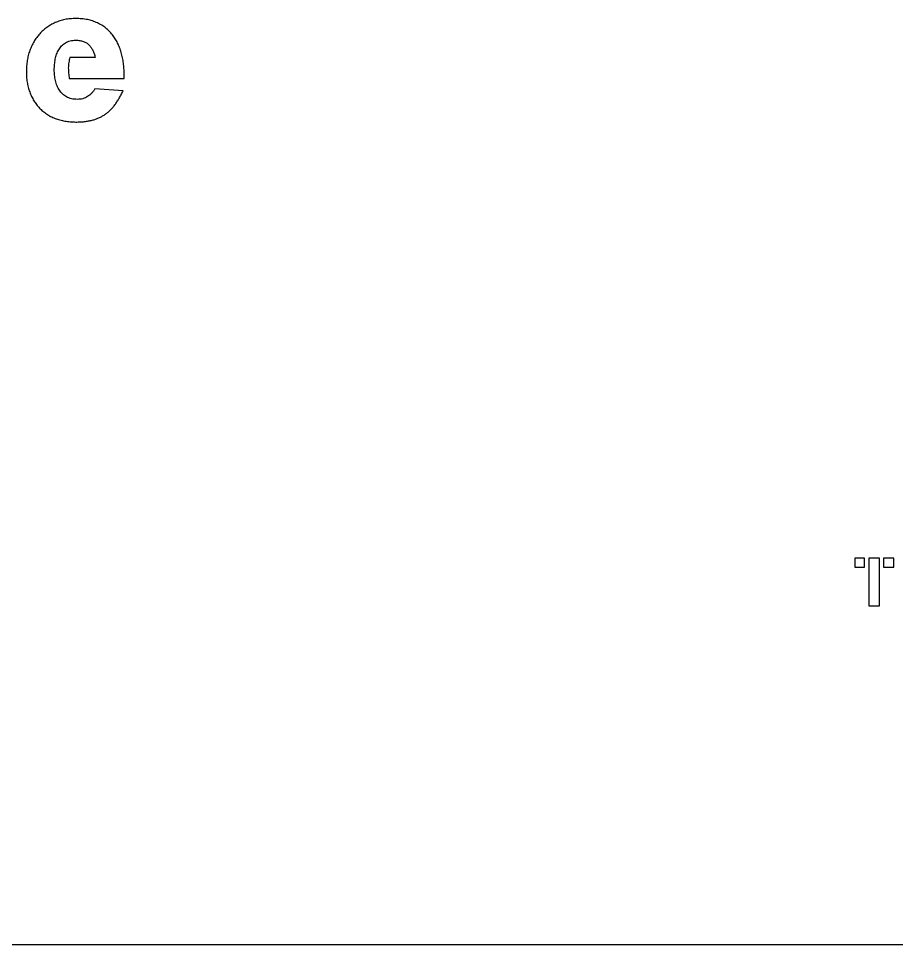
# Model space of a CAD drawing. Header units: millimetres. Extents: x 1 to 1184, y 0 to 836.
# Drawn here: x 592.6 to 657.5, y 647 to 715.3 of the extents above; entities that cross this region are included whole.
import ezdxf

# ---------------------------------------------------------------- set-up
doc = ezdxf.new("R2010")
doc.units = ezdxf.units.MM

msp = doc.modelspace()

# ---------------------------------------------------------------- linework, layer by layer
at = {"color": 7, "linetype": 'Continuous', "lineweight": 25}
for p, q in [((598.281, 712.451), (596.408, 712.451)), ((600.424, 710.901), (600.424, 711.211)), ((596.369, 710.901), (600.424, 710.901)), ((600.344, 709.984), (598.268, 710.133)), ((655.082, 675.47), (654.366, 675.47)), ((654.366, 675.47), (654.366, 674.81)), ((655.082, 674.81), (655.082, 675.47)), ((656.201, 675.47), (655.406, 675.47)), ((655.406, 675.47), (655.406, 671.965)), ((656.201, 671.965), (656.201, 675.47)), ((657.246, 675.47), (656.481, 675.47)), ((656.481, 675.47), (656.481, 674.815)), ((657.246, 674.815), (657.246, 675.47)), ((654.366, 674.81), (655.082, 674.81)), ((656.481, 674.815), (657.246, 674.815)), ((655.406, 671.965), (656.201, 671.965)), ((471.436, 646.963), (721.436, 646.963))]:
    msp.add_line(p, q, dxfattribs=at)
for points, knots in [([(596.854, 715.32), (596.716, 715.317), (596.446, 715.309), (596.052, 715.252), (595.68, 715.156), (595.33, 715.024), (595.006, 714.857), (594.705, 714.663), (594.428, 714.443), (594.181, 714.191), (593.958, 713.918), (593.762, 713.619), (593.592, 713.298), (593.45, 712.956), (593.339, 712.594), (593.26, 712.218), (593.209, 711.827), (593.204, 711.562), (593.201, 711.427)], [0, 0, 0, 0, 0.069131, 0.1352802, 0.1991933, 0.261564, 0.3223111, 0.3816704, 0.4405271, 0.4992602, 0.5580682, 0.6173327, 0.6778032, 0.7398669, 0.8029219, 0.8668716, 0.9325241, 1, 1, 1, 1]), ([(600.424, 711.211), (600.422, 711.35), (600.417, 711.626), (600.374, 712.032), (600.309, 712.427), (600.213, 712.805), (600.094, 713.169), (599.944, 713.509), (599.764, 713.825), (599.561, 714.119), (599.325, 714.385), (599.063, 714.624), (598.766, 714.828), (598.443, 715.005), (598.09, 715.149), (597.704, 715.249), (597.289, 715.31), (597.002, 715.317), (596.854, 715.32)], [0, 0, 0, 0, 0.068166, 0.134412, 0.199011, 0.262724, 0.324852, 0.385147, 0.443751, 0.501771, 0.559245, 0.616457, 0.674738, 0.734296, 0.795847, 0.860104, 0.927998, 1, 1, 1, 1]), ([(595.264, 711.534), (595.268, 711.665), (595.276, 711.927), (595.322, 712.251), (595.377, 712.505), (595.436, 712.685), (595.506, 712.856), (595.59, 713.017), (595.689, 713.166), (595.805, 713.3), (595.939, 713.418), (596.085, 713.526), (596.251, 713.612), (596.436, 713.674), (596.639, 713.712), (596.781, 713.716), (596.854, 713.718)], [0, 0, 0, 0, 0.128637, 0.257723, 0.321299, 0.383761, 0.443943, 0.503127, 0.56163, 0.619175, 0.677566, 0.736639, 0.797251, 0.860721, 0.927669, 1, 1, 1, 1]), ([(596.854, 713.718), (596.954, 713.714), (597.143, 713.707), (597.409, 713.642), (597.639, 713.533), (597.83, 713.378), (597.986, 713.188), (598.114, 712.969), (598.216, 712.722), (598.259, 712.543), (598.281, 712.451)], [0, 0, 0, 0, 0.142497, 0.269795, 0.388618, 0.50294, 0.619027, 0.737719, 0.864344, 1, 1, 1, 1]), ([(596.408, 712.451), (596.396, 712.387), (596.371, 712.259), (596.332, 712.068), (596.305, 711.875), (596.302, 711.746), (596.301, 711.682)], [0, 0, 0, 0, 0.250462, 0.503387, 0.753912, 1, 1, 1, 1]), ([(596.301, 711.682), (596.302, 711.616), (596.305, 711.483), (596.318, 711.286), (596.344, 711.092), (596.361, 710.964), (596.369, 710.901)], [0, 0, 0, 0, 0.253295, 0.507075, 0.754613, 1, 1, 1, 1]), ([(593.201, 711.427), (593.204, 711.29), (593.209, 711.022), (593.257, 710.63), (593.335, 710.254), (593.444, 709.898), (593.582, 709.563), (593.75, 709.253), (593.944, 708.967), (594.167, 708.707), (594.418, 708.474), (594.694, 708.268), (594.998, 708.092), (595.324, 707.941), (595.677, 707.825), (596.051, 707.742), (596.445, 707.69), (596.716, 707.683), (596.854, 707.68)], [0, 0, 0, 0, 0.069337, 0.136125, 0.20051, 0.263651, 0.32474, 0.384382, 0.44231, 0.500105, 0.557768, 0.615771, 0.674622, 0.735596, 0.798197, 0.862792, 0.929661, 1, 1, 1, 1]), ([(596.962, 709.351), (596.886, 709.353), (596.74, 709.357), (596.53, 709.392), (596.339, 709.453), (596.166, 709.535), (596.011, 709.638), (595.873, 709.756), (595.746, 709.885), (595.637, 710.03), (595.543, 710.188), (595.466, 710.36), (595.398, 710.541), (595.333, 710.799), (595.276, 711.131), (595.268, 711.4), (595.264, 711.534)], [0, 0, 0, 0, 0.072522, 0.140267, 0.203847, 0.264727, 0.323777, 0.381816, 0.439216, 0.497156, 0.555942, 0.615727, 0.677551, 0.741458, 0.8712, 1, 1, 1, 1]), ([(596.854, 707.68), (596.966, 707.681), (597.181, 707.684), (597.494, 707.709), (597.785, 707.752), (598.057, 707.81), (598.312, 707.885), (598.55, 707.983), (598.777, 708.093), (598.992, 708.223), (599.194, 708.372), (599.384, 708.542), (599.565, 708.731), (599.735, 708.941), (599.897, 709.173), (600.054, 709.423), (600.205, 709.695), (600.297, 709.886), (600.344, 709.984)], [0, 0, 0, 0, 0.0743696, 0.1441654, 0.2096517, 0.2710543, 0.3300659, 0.3872289, 0.4434247, 0.4988278, 0.5544827, 0.6114603, 0.6692728, 0.729233, 0.7919591, 0.8581873, 0.9272767, 1, 1, 1, 1]), ([(598.268, 710.133), (598.229, 710.073), (598.155, 709.955), (598.023, 709.798), (597.879, 709.665), (597.726, 709.55), (597.557, 709.461), (597.373, 709.395), (597.172, 709.359), (597.033, 709.354), (596.962, 709.351)], [0, 0, 0, 0, 0.133519, 0.260697, 0.382286, 0.50173, 0.618946, 0.739214, 0.865666, 1, 1, 1, 1])]:
    msp.add_open_spline(points, degree=3, knots=knots, dxfattribs=at)

doc.saveas('drawing.dxf')
